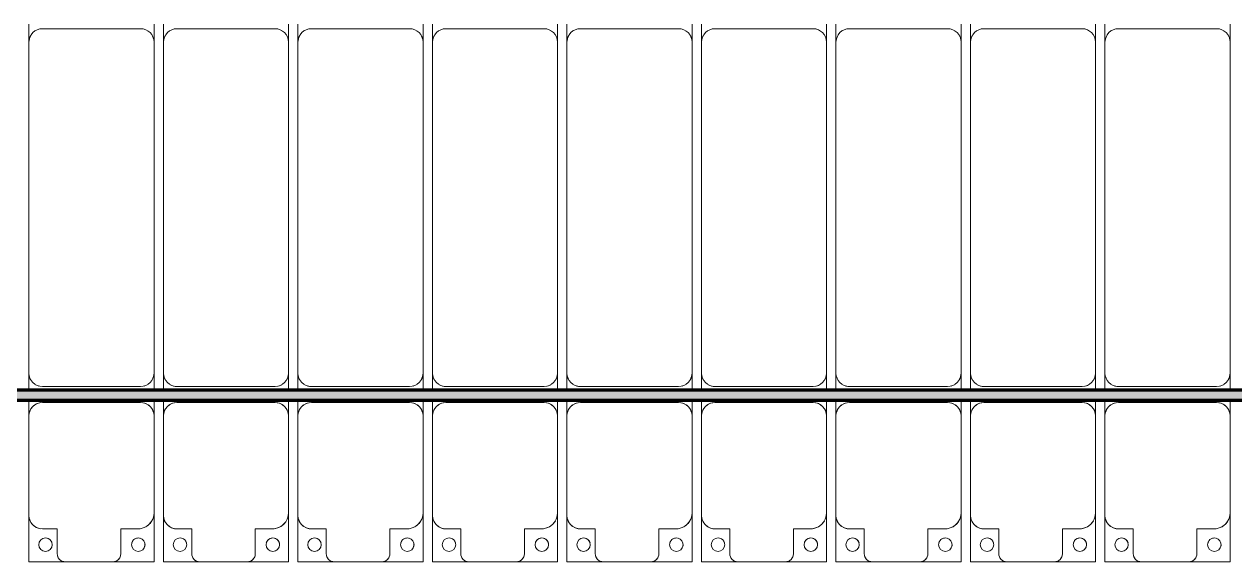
# Model space of a CAD drawing. Header units: millimetres. Extents: x -291190 to 146725, y 19759 to 185158.
# Drawn here: x -25423 to -20923, y 83792 to 85792 of the extents above; entities that cross this region are included whole.
import ezdxf

# ---------------------------------------------------------------- set-up
doc = ezdxf.new("R2010")
doc.units = ezdxf.units.MM
doc.layers.add('A-GENM', color=13, linetype='Continuous', lineweight=9)
doc.layers.add('S-BEAM', color=12, linetype='Continuous', lineweight=9)

# ---------------------------------------------------------------- blocks, each defined once
blk = doc.blocks.new('Dải phao đi lại kèm đỡ invester - DẢI PHAO ĐI LẠI-65799-KHUNG KẾT CẤU BÈ PIN 4')
at = {"layer": 'A-GENM', "color": 7}
for p, q in [((85758.4, 1312.2), (85911.8, 1312.2)), ((85758.4, 1129.7), (85758.4, 1312.2)), ((85758.4, 1312.2), (85758.4, 1129.7)), ((85911.8, 1312.2), (85758.4, 1312.2)), ((86088.2, 1312.2), (85911.8, 1312.2)), ((86088.2, 1312.2), (86223.4, 1312.2)), ((86223.4, 1312.2), (86088.2, 1312.2)), ((86223.4, 1312.2), (86223.4, 1139.7)), ((86223.4, 1139.7), (86223.4, 1312.2)), ((86258.4, 1312.2), (86411.8, 1312.2)), ((86258.4, 1129.7), (86258.4, 1312.2)), ((86258.4, 1312.2), (86258.4, 1129.7)), ((86411.8, 1312.2), (86258.4, 1312.2)), ((86588.2, 1312.2), (86411.8, 1312.2)), ((86588.2, 1312.2), (86723.4, 1312.2)), ((86723.4, 1312.2), (86588.2, 1312.2)), ((86723.4, 1312.2), (86723.4, 1139.7)), ((86723.4, 1139.7), (86723.4, 1312.2)), ((86758.4, 1312.2), (86911.8, 1312.2)), ((86758.4, 1129.7), (86758.4, 1312.2)), ((86758.4, 1312.2), (86758.4, 1129.7)), ((86911.8, 1312.2), (86758.4, 1312.2)), ((87088.2, 1312.2), (86911.8, 1312.2)), ((87088.2, 1312.2), (87223.4, 1312.2)), ((87223.4, 1312.2), (87088.2, 1312.2)), ((87223.4, 1312.2), (87223.4, 1139.7)), ((87223.4, 1139.7), (87223.4, 1312.2)), ((87258.4, 1312.2), (87411.8, 1312.2)), ((87258.4, 1129.7), (87258.4, 1312.2)), ((87258.4, 1312.2), (87258.4, 1129.7)), ((87411.8, 1312.2), (87258.4, 1312.2)), ((87588.2, 1312.2), (87411.8, 1312.2)), ((87588.2, 1312.2), (87723.4, 1312.2)), ((87723.4, 1312.2), (87588.2, 1312.2)), ((87723.4, 1312.2), (87723.4, 1139.7)), ((87723.4, 1139.7), (87723.4, 1312.2)), ((87758.4, 1312.2), (87911.8, 1312.2)), ((87758.4, 1129.7), (87758.4, 1312.2)), ((87758.4, 1312.2), (87758.4, 1129.7)), ((87911.8, 1312.2), (87758.4, 1312.2)), ((88088.2, 1312.2), (87911.8, 1312.2)), ((88088.2, 1312.2), (88223.4, 1312.2)), ((88223.4, 1312.2), (88088.2, 1312.2)), ((88223.4, 1312.2), (88223.4, 1139.7)), ((88223.4, 1139.7), (88223.4, 1312.2)), ((88258.4, 1312.2), (88411.8, 1312.2)), ((88258.4, 1129.7), (88258.4, 1312.2)), ((88258.4, 1312.2), (88258.4, 1129.7)), ((88411.8, 1312.2), (88258.4, 1312.2)), ((88588.2, 1312.2), (88411.8, 1312.2)), ((88588.2, 1312.2), (88723.4, 1312.2)), ((88723.4, 1312.2), (88588.2, 1312.2)), ((88723.4, 1312.2), (88723.4, 1139.7)), ((88723.4, 1139.7), (88723.4, 1312.2)), ((88758.4, 1312.2), (88911.8, 1312.2)), ((88758.4, 1129.7), (88758.4, 1312.2)), ((88758.4, 1312.2), (88758.4, 1129.7)), ((88911.8, 1312.2), (88758.4, 1312.2)), ((89088.2, 1312.2), (88911.8, 1312.2)), ((89088.2, 1312.2), (89223.4, 1312.2)), ((89223.4, 1312.2), (89088.2, 1312.2)), ((89223.4, 1312.2), (89223.4, 1139.7)), ((89223.4, 1139.7), (89223.4, 1312.2)), ((89258.4, 1312.2), (89411.8, 1312.2)), ((89258.4, 1129.7), (89258.4, 1312.2)), ((89258.4, 1312.2), (89258.4, 1129.7)), ((89411.8, 1312.2), (89258.4, 1312.2)), ((89588.2, 1312.2), (89411.8, 1312.2)), ((89588.2, 1312.2), (89723.4, 1312.2)), ((89723.4, 1312.2), (89588.2, 1312.2)), ((89723.4, 1312.2), (89723.4, 1139.7)), ((89723.4, 1139.7), (89723.4, 1312.2)), ((89758.4, 1312.2), (89911.8, 1312.2)), ((89758.4, 1129.7), (89758.4, 1312.2)), ((89758.4, 1312.2), (89758.4, 1129.7)), ((89911.8, 1312.2), (89758.4, 1312.2)), ((90088.2, 1312.2), (89911.8, 1312.2)), ((90088.2, 1312.2), (90223.4, 1312.2)), ((90223.4, 1312.2), (90088.2, 1312.2)), ((90223.4, 1312.2), (90223.4, 1139.7)), ((90223.4, 1139.7), (90223.4, 1312.2)), ((85881.8, 1282.2), (85881.8, 1189.7)), ((86118.2, 1189.7), (86118.2, 1282.2)), ((86381.8, 1282.2), (86381.8, 1189.7)), ((86618.2, 1189.7), (86618.2, 1282.2)), ((86881.8, 1282.2), (86881.8, 1189.7)), ((87118.2, 1189.7), (87118.2, 1282.2)), ((87381.8, 1282.2), (87381.8, 1189.7)), ((87618.2, 1189.7), (87618.2, 1282.2)), ((87881.8, 1282.2), (87881.8, 1189.7)), ((88118.2, 1189.7), (88118.2, 1282.2)), ((88381.8, 1282.2), (88381.8, 1189.7)), ((88618.2, 1189.7), (88618.2, 1282.2)), ((88881.8, 1282.2), (88881.8, 1189.7)), ((89118.2, 1189.7), (89118.2, 1282.2)), ((89381.8, 1282.2), (89381.8, 1189.7)), ((89618.2, 1189.7), (89618.2, 1282.2)), ((89881.8, 1282.2), (89881.8, 1189.7)), ((90118.2, 1189.7), (90118.2, 1282.2)), ((85881.8, 1189.7), (85818.4, 1189.7)), ((86173.4, 1189.7), (86118.2, 1189.7)), ((86381.8, 1189.7), (86318.4, 1189.7)), ((86673.4, 1189.7), (86618.2, 1189.7)), ((86881.8, 1189.7), (86818.4, 1189.7)), ((87173.4, 1189.7), (87118.2, 1189.7)), ((87381.8, 1189.7), (87318.4, 1189.7)), ((87673.4, 1189.7), (87618.2, 1189.7)), ((87881.8, 1189.7), (87818.4, 1189.7)), ((88173.4, 1189.7), (88118.2, 1189.7)), ((88381.8, 1189.7), (88318.4, 1189.7)), ((88673.4, 1189.7), (88618.2, 1189.7)), ((88881.8, 1189.7), (88818.4, 1189.7)), ((89173.4, 1189.7), (89118.2, 1189.7)), ((89381.8, 1189.7), (89318.4, 1189.7)), ((89673.4, 1189.7), (89618.2, 1189.7)), ((89881.8, 1189.7), (89818.4, 1189.7)), ((90173.4, 1189.7), (90118.2, 1189.7)), ((85758.4, 1129.7), (85758.4, 769.7)), ((86223.4, 769.7), (86223.4, 1139.7)), ((86258.4, 1129.7), (86258.4, 769.7)), ((86723.4, 769.7), (86723.4, 1139.7)), ((86758.4, 1129.7), (86758.4, 769.7)), ((87223.4, 769.7), (87223.4, 1139.7)), ((87258.4, 1129.7), (87258.4, 769.7)), ((87723.4, 769.7), (87723.4, 1139.7)), ((87758.4, 1129.7), (87758.4, 769.7)), ((88223.4, 769.7), (88223.4, 1139.7)), ((88258.4, 1129.7), (88258.4, 769.7)), ((88723.4, 769.7), (88723.4, 1139.7)), ((88758.4, 1129.7), (88758.4, 769.7)), ((89223.4, 769.7), (89223.4, 1139.7)), ((89258.4, 1129.7), (89258.4, 769.7)), ((89723.4, 769.7), (89723.4, 1139.7)), ((89758.4, 1129.7), (89758.4, 769.7)), ((90223.4, 769.7), (90223.4, 1139.7)), ((85758.4, 712.9), (85758.4, 769.7)), ((85758.4, 712.9), (85758.4, 769.7)), ((86223.4, 769.7), (86223.4, 712.9)), ((86223.4, 769.7), (86223.4, 712.9)), ((86258.4, 712.9), (86258.4, 769.7)), ((86258.4, 712.9), (86258.4, 769.7)), ((86723.4, 769.7), (86723.4, 712.9)), ((86723.4, 769.7), (86723.4, 712.9)), ((86758.4, 712.9), (86758.4, 769.7)), ((86758.4, 712.9), (86758.4, 769.7)), ((87223.4, 769.7), (87223.4, 712.9)), ((87223.4, 769.7), (87223.4, 712.9)), ((87258.4, 712.9), (87258.4, 769.7)), ((87258.4, 712.9), (87258.4, 769.7)), ((87723.4, 769.7), (87723.4, 712.9)), ((87723.4, 769.7), (87723.4, 712.9)), ((87758.4, 712.9), (87758.4, 769.7)), ((87758.4, 712.9), (87758.4, 769.7)), ((88223.4, 769.7), (88223.4, 712.9)), ((88223.4, 769.7), (88223.4, 712.9)), ((88258.4, 712.9), (88258.4, 769.7)), ((88258.4, 712.9), (88258.4, 769.7)), ((88723.4, 769.7), (88723.4, 712.9)), ((88723.4, 769.7), (88723.4, 712.9)), ((88758.4, 712.9), (88758.4, 769.7)), ((88758.4, 712.9), (88758.4, 769.7)), ((89223.4, 769.7), (89223.4, 712.9)), ((89223.4, 769.7), (89223.4, 712.9)), ((89258.4, 712.9), (89258.4, 769.7)), ((89258.4, 712.9), (89258.4, 769.7)), ((89723.4, 769.7), (89723.4, 712.9)), ((89723.4, 769.7), (89723.4, 712.9)), ((89758.4, 712.9), (89758.4, 769.7)), ((89758.4, 712.9), (89758.4, 769.7)), ((90223.4, 769.7), (90223.4, 712.9)), ((90223.4, 769.7), (90223.4, 712.9)), ((85808.4, 719.7), (86173.4, 719.7)), ((86308.4, 719.7), (86673.4, 719.7)), ((86808.4, 719.7), (87173.4, 719.7)), ((87308.4, 719.7), (87673.4, 719.7)), ((87808.4, 719.7), (88173.4, 719.7)), ((88308.4, 719.7), (88673.4, 719.7)), ((88808.4, 719.7), (89173.4, 719.7)), ((89308.4, 719.7), (89673.4, 719.7)), ((89808.4, 719.7), (90173.4, 719.7)), ((85758.4, 610.3), (85758.4, 672.9)), ((85758.4, 610.3), (85758.4, 672.9)), ((86173.4, 660.3), (85808.4, 660.3)), ((86223.4, 672.9), (86223.4, 610.3)), ((86223.4, 672.9), (86223.4, 610.3)), ((86258.4, 610.3), (86258.4, 672.9)), ((86258.4, 610.3), (86258.4, 672.9)), ((86673.4, 660.3), (86308.4, 660.3)), ((86723.4, 672.9), (86723.4, 610.3)), ((86723.4, 672.9), (86723.4, 610.3)), ((86758.4, 610.3), (86758.4, 672.9)), ((86758.4, 610.3), (86758.4, 672.9)), ((87173.4, 660.3), (86808.4, 660.3)), ((87223.4, 672.9), (87223.4, 610.3)), ((87223.4, 672.9), (87223.4, 610.3)), ((87258.4, 610.3), (87258.4, 672.9)), ((87258.4, 610.3), (87258.4, 672.9)), ((87673.4, 660.3), (87308.4, 660.3)), ((87723.4, 672.9), (87723.4, 610.3)), ((87723.4, 672.9), (87723.4, 610.3)), ((87758.4, 610.3), (87758.4, 672.9)), ((87758.4, 610.3), (87758.4, 672.9)), ((88173.4, 660.3), (87808.4, 660.3)), ((88223.4, 672.9), (88223.4, 610.3)), ((88223.4, 672.9), (88223.4, 610.3)), ((88258.4, 610.3), (88258.4, 672.9)), ((88258.4, 610.3), (88258.4, 672.9)), ((88673.4, 660.3), (88308.4, 660.3)), ((88723.4, 672.9), (88723.4, 610.3)), ((88723.4, 672.9), (88723.4, 610.3)), ((88758.4, 610.3), (88758.4, 672.9)), ((88758.4, 610.3), (88758.4, 672.9)), ((89173.4, 660.3), (88808.4, 660.3)), ((89223.4, 672.9), (89223.4, 610.3)), ((89223.4, 672.9), (89223.4, 610.3)), ((89258.4, 610.3), (89258.4, 672.9)), ((89258.4, 610.3), (89258.4, 672.9)), ((89673.4, 660.3), (89308.4, 660.3)), ((89723.4, 672.9), (89723.4, 610.3)), ((89723.4, 672.9), (89723.4, 610.3)), ((89758.4, 610.3), (89758.4, 672.9)), ((89758.4, 610.3), (89758.4, 672.9)), ((90173.4, 660.3), (89808.4, 660.3)), ((90223.4, 672.9), (90223.4, 610.3)), ((90223.4, 672.9), (90223.4, 610.3)), ((85758.4, 610.3), (85758.4, -620.3)), ((86223.4, -620.3), (86223.4, 610.3)), ((86258.4, 610.3), (86258.4, -620.3)), ((86723.4, -620.3), (86723.4, 610.3)), ((86758.4, 610.3), (86758.4, -620.3)), ((87223.4, -620.3), (87223.4, 610.3)), ((87258.4, 610.3), (87258.4, -620.3)), ((87723.4, -620.3), (87723.4, 610.3)), ((87758.4, 610.3), (87758.4, -620.3)), ((88223.4, -620.3), (88223.4, 610.3)), ((88258.4, 610.3), (88258.4, -620.3)), ((88723.4, -620.3), (88723.4, 610.3)), ((88758.4, 610.3), (88758.4, -620.3)), ((89223.4, -620.3), (89223.4, 610.3)), ((89258.4, 610.3), (89258.4, -620.3)), ((89723.4, -620.3), (89723.4, 610.3)), ((89758.4, 610.3), (89758.4, -620.3)), ((90223.4, -620.3), (90223.4, 610.3)), ((85758.4, -687.1), (85758.4, -620.3)), ((85758.4, -687.1), (85758.4, -620.3)), ((86223.4, -620.3), (86223.4, -687.1)), ((86223.4, -620.3), (86223.4, -687.1)), ((86258.4, -687.1), (86258.4, -620.3)), ((86258.4, -687.1), (86258.4, -620.3)), ((86723.4, -620.3), (86723.4, -687.1)), ((86723.4, -620.3), (86723.4, -687.1)), ((86758.4, -687.1), (86758.4, -620.3)), ((86758.4, -687.1), (86758.4, -620.3)), ((87223.4, -620.3), (87223.4, -687.1)), ((87223.4, -620.3), (87223.4, -687.1)), ((87258.4, -687.1), (87258.4, -620.3)), ((87258.4, -687.1), (87258.4, -620.3)), ((87723.4, -620.3), (87723.4, -687.1)), ((87723.4, -620.3), (87723.4, -687.1)), ((87758.4, -687.1), (87758.4, -620.3)), ((87758.4, -687.1), (87758.4, -620.3)), ((88223.4, -620.3), (88223.4, -687.1)), ((88223.4, -620.3), (88223.4, -687.1)), ((88258.4, -687.1), (88258.4, -620.3)), ((88258.4, -687.1), (88258.4, -620.3)), ((88723.4, -620.3), (88723.4, -687.1)), ((88723.4, -620.3), (88723.4, -687.1)), ((88758.4, -687.1), (88758.4, -620.3)), ((88758.4, -687.1), (88758.4, -620.3)), ((89223.4, -620.3), (89223.4, -687.1)), ((89223.4, -620.3), (89223.4, -687.1)), ((89258.4, -687.1), (89258.4, -620.3)), ((89258.4, -687.1), (89258.4, -620.3)), ((89723.4, -620.3), (89723.4, -687.1)), ((89723.4, -620.3), (89723.4, -687.1)), ((89758.4, -687.1), (89758.4, -620.3)), ((89758.4, -687.1), (89758.4, -620.3)), ((90223.4, -620.3), (90223.4, -687.1)), ((90223.4, -620.3), (90223.4, -687.1)), ((85808.4, -670.3), (86173.4, -670.3)), ((86308.4, -670.3), (86673.4, -670.3)), ((86808.4, -670.3), (87173.4, -670.3)), ((87308.4, -670.3), (87673.4, -670.3)), ((87808.4, -670.3), (88173.4, -670.3)), ((88308.4, -670.3), (88673.4, -670.3)), ((88808.4, -670.3), (89173.4, -670.3)), ((89308.4, -670.3), (89673.4, -670.3)), ((89808.4, -670.3), (90173.4, -670.3))]:
    blk.add_line(p, q, dxfattribs=at)
for centre, radius, start, end in [((85911.8, 1282.2), 30, 90, 180), ((85911.8, 1282.2), 30, 105, 165), ((85911.8, 1282.2), 30, 105, 120), ((85911.8, 1282.2), 30, 105, 120), ((86088.2, 1282.2), 30, 360, 90), ((86088.2, 1282.2), 30, 60, 75), ((86088.2, 1282.2), 30, 15, 75), ((86088.2, 1282.2), 30, 60, 75), ((86411.8, 1282.2), 30, 90, 180), ((86411.8, 1282.2), 30, 105, 165), ((86411.8, 1282.2), 30, 105, 120), ((86411.8, 1282.2), 30, 105, 120), ((86588.2, 1282.2), 30, 360, 90), ((86588.2, 1282.2), 30, 60, 75), ((86588.2, 1282.2), 30, 15, 75), ((86588.2, 1282.2), 30, 60, 75), ((86911.8, 1282.2), 30, 90, 180), ((86911.8, 1282.2), 30, 105, 165), ((86911.8, 1282.2), 30, 105, 120), ((86911.8, 1282.2), 30, 105, 120), ((87088.2, 1282.2), 30, 360, 90), ((87088.2, 1282.2), 30, 60, 75), ((87088.2, 1282.2), 30, 15, 75), ((87088.2, 1282.2), 30, 60, 75), ((87411.8, 1282.2), 30, 90, 180), ((87411.8, 1282.2), 30, 105, 165), ((87411.8, 1282.2), 30, 105, 120), ((87411.8, 1282.2), 30, 105, 120), ((87588.2, 1282.2), 30, 360, 90), ((87588.2, 1282.2), 30, 60, 75), ((87588.2, 1282.2), 30, 15, 75), ((87588.2, 1282.2), 30, 60, 75), ((87911.8, 1282.2), 30, 90, 180), ((87911.8, 1282.2), 30, 105, 165), ((87911.8, 1282.2), 30, 105, 120), ((87911.8, 1282.2), 30, 105, 120), ((88088.2, 1282.2), 30, 360, 90), ((88088.2, 1282.2), 30, 60, 75), ((88088.2, 1282.2), 30, 15, 75), ((88088.2, 1282.2), 30, 60, 75), ((88411.8, 1282.2), 30, 90, 180), ((88411.8, 1282.2), 30, 105, 165), ((88411.8, 1282.2), 30, 105, 120), ((88411.8, 1282.2), 30, 105, 120), ((88588.2, 1282.2), 30, 360, 90), ((88588.2, 1282.2), 30, 60, 75), ((88588.2, 1282.2), 30, 15, 75), ((88588.2, 1282.2), 30, 60, 75), ((88911.8, 1282.2), 30, 90, 180), ((88911.8, 1282.2), 30, 105, 165), ((88911.8, 1282.2), 30, 105, 120), ((88911.8, 1282.2), 30, 105, 120), ((89088.2, 1282.2), 30, 360, 90), ((89088.2, 1282.2), 30, 60, 75), ((89088.2, 1282.2), 30, 15, 75), ((89088.2, 1282.2), 30, 60, 75), ((89411.8, 1282.2), 30, 90, 180), ((89411.8, 1282.2), 30, 105, 165), ((89411.8, 1282.2), 30, 105, 120), ((89411.8, 1282.2), 30, 105, 120), ((89588.2, 1282.2), 30, 360, 90), ((89588.2, 1282.2), 30, 60, 75), ((89588.2, 1282.2), 30, 15, 75), ((89588.2, 1282.2), 30, 60, 75), ((89911.8, 1282.2), 30, 90, 180), ((89911.8, 1282.2), 30, 105, 165), ((89911.8, 1282.2), 30, 105, 120), ((89911.8, 1282.2), 30, 105, 120), ((90088.2, 1282.2), 30, 360, 90), ((90088.2, 1282.2), 30, 60, 75), ((90088.2, 1282.2), 30, 15, 75), ((90088.2, 1282.2), 30, 60, 75), ((85816.8, 1248.6), 25, 90, 270), ((85816.8, 1248.6), 25, 90, 255), ((85816.8, 1248.6), 25, 270, 90), ((85816.8, 1248.6), 25, 0, 90), ((85911.8, 1282.2), 30, 135, 165), ((85911.8, 1282.2), 30, 135, 165), ((86088.2, 1282.2), 30, 15, 30), ((86088.2, 1282.2), 30, 15, 30), ((86161.8, 1248.6), 25, 90, 270), ((86161.8, 1248.6), 25, 90, 180), ((86161.8, 1248.6), 25, 270, 90), ((86161.8, 1248.6), 25, 270, 90), ((86316.8, 1248.6), 25, 90, 270), ((86316.8, 1248.6), 25, 90, 255), ((86316.8, 1248.6), 25, 270, 90), ((86316.8, 1248.6), 25, 0, 90), ((86411.8, 1282.2), 30, 135, 165), ((86411.8, 1282.2), 30, 135, 165), ((86588.2, 1282.2), 30, 15, 30), ((86588.2, 1282.2), 30, 15, 30), ((86661.8, 1248.6), 25, 90, 270), ((86661.8, 1248.6), 25, 90, 180), ((86661.8, 1248.6), 25, 270, 90), ((86661.8, 1248.6), 25, 270, 90), ((86816.8, 1248.6), 25, 90, 270), ((86816.8, 1248.6), 25, 90, 255), ((86816.8, 1248.6), 25, 270, 90), ((86816.8, 1248.6), 25, 0, 90), ((86911.8, 1282.2), 30, 135, 165), ((86911.8, 1282.2), 30, 135, 165), ((87088.2, 1282.2), 30, 15, 30), ((87088.2, 1282.2), 30, 15, 30), ((87161.8, 1248.6), 25, 90, 270), ((87161.8, 1248.6), 25, 90, 180), ((87161.8, 1248.6), 25, 270, 90), ((87161.8, 1248.6), 25, 270, 90), ((87316.8, 1248.6), 25, 90, 270), ((87316.8, 1248.6), 25, 90, 255), ((87316.8, 1248.6), 25, 270, 90), ((87316.8, 1248.6), 25, 0, 90), ((87411.8, 1282.2), 30, 135, 165), ((87411.8, 1282.2), 30, 135, 165), ((87588.2, 1282.2), 30, 15, 30), ((87588.2, 1282.2), 30, 15, 30), ((87661.8, 1248.6), 25, 90, 270), ((87661.8, 1248.6), 25, 90, 180), ((87661.8, 1248.6), 25, 270, 90), ((87661.8, 1248.6), 25, 270, 90), ((87816.8, 1248.6), 25, 90, 270), ((87816.8, 1248.6), 25, 90, 255), ((87816.8, 1248.6), 25, 270, 90), ((87816.8, 1248.6), 25, 0, 90), ((87911.8, 1282.2), 30, 135, 165), ((87911.8, 1282.2), 30, 135, 165), ((88088.2, 1282.2), 30, 15, 30), ((88088.2, 1282.2), 30, 15, 30), ((88161.8, 1248.6), 25, 90, 270), ((88161.8, 1248.6), 25, 90, 180), ((88161.8, 1248.6), 25, 270, 90), ((88161.8, 1248.6), 25, 270, 90), ((88316.8, 1248.6), 25, 90, 270), ((88316.8, 1248.6), 25, 90, 255), ((88316.8, 1248.6), 25, 270, 90), ((88316.8, 1248.6), 25, 0, 90), ((88411.8, 1282.2), 30, 135, 165), ((88411.8, 1282.2), 30, 135, 165), ((88588.2, 1282.2), 30, 15, 30), ((88588.2, 1282.2), 30, 15, 30), ((88661.8, 1248.6), 25, 90, 270), ((88661.8, 1248.6), 25, 90, 180), ((88661.8, 1248.6), 25, 270, 90), ((88661.8, 1248.6), 25, 270, 90), ((88816.8, 1248.6), 25, 90, 270), ((88816.8, 1248.6), 25, 90, 255), ((88816.8, 1248.6), 25, 270, 90), ((88816.8, 1248.6), 25, 0, 90), ((88911.8, 1282.2), 30, 135, 165), ((88911.8, 1282.2), 30, 135, 165), ((89088.2, 1282.2), 30, 15, 30), ((89088.2, 1282.2), 30, 15, 30), ((89161.8, 1248.6), 25, 90, 270), ((89161.8, 1248.6), 25, 90, 180), ((89161.8, 1248.6), 25, 270, 90), ((89161.8, 1248.6), 25, 270, 90), ((89316.8, 1248.6), 25, 90, 270), ((89316.8, 1248.6), 25, 90, 255), ((89316.8, 1248.6), 25, 270, 90), ((89316.8, 1248.6), 25, 0, 90), ((89411.8, 1282.2), 30, 135, 165), ((89411.8, 1282.2), 30, 135, 165), ((89588.2, 1282.2), 30, 15, 30), ((89588.2, 1282.2), 30, 15, 30), ((89661.8, 1248.6), 25, 90, 270), ((89661.8, 1248.6), 25, 90, 180), ((89661.8, 1248.6), 25, 270, 90), ((89661.8, 1248.6), 25, 270, 90), ((89816.8, 1248.6), 25, 90, 270), ((89816.8, 1248.6), 25, 90, 255), ((89816.8, 1248.6), 25, 270, 90), ((89816.8, 1248.6), 25, 0, 90), ((89911.8, 1282.2), 30, 135, 165), ((89911.8, 1282.2), 30, 135, 165), ((90088.2, 1282.2), 30, 15, 30), ((90088.2, 1282.2), 30, 15, 30), ((90161.8, 1248.6), 25, 90, 270), ((90161.8, 1248.6), 25, 90, 180), ((90161.8, 1248.6), 25, 270, 90), ((90161.8, 1248.6), 25, 270, 90), ((85816.8, 1248.6), 25, 270, 285), ((85816.8, 1248.6), 25, 300, 345), ((86161.8, 1248.6), 25, 195, 255), ((86316.8, 1248.6), 25, 270, 285), ((86316.8, 1248.6), 25, 300, 345), ((86661.8, 1248.6), 25, 195, 255), ((86816.8, 1248.6), 25, 270, 285), ((86816.8, 1248.6), 25, 300, 345), ((87161.8, 1248.6), 25, 195, 255), ((87316.8, 1248.6), 25, 270, 285), ((87316.8, 1248.6), 25, 300, 345), ((87661.8, 1248.6), 25, 195, 255), ((87816.8, 1248.6), 25, 270, 285), ((87816.8, 1248.6), 25, 300, 345), ((88161.8, 1248.6), 25, 195, 255), ((88316.8, 1248.6), 25, 270, 285), ((88316.8, 1248.6), 25, 300, 345), ((88661.8, 1248.6), 25, 195, 255), ((88816.8, 1248.6), 25, 270, 285), ((88816.8, 1248.6), 25, 300, 345), ((89161.8, 1248.6), 25, 195, 255), ((89316.8, 1248.6), 25, 270, 285), ((89316.8, 1248.6), 25, 300, 345), ((89661.8, 1248.6), 25, 195, 255), ((89816.8, 1248.6), 25, 270, 285), ((89816.8, 1248.6), 25, 300, 345), ((90161.8, 1248.6), 25, 195, 255), ((85818.4, 1129.7), 60, 90, 180), ((85818.4, 1129.7), 60, 90, 150), ((85818.4, 1129.7), 60, 135, 150), ((85818.4, 1129.7), 60, 135, 150), ((86173.4, 1139.7), 50, 0, 90), ((86173.4, 1139.7), 50, 45, 90), ((86173.4, 1139.7), 50, 15, 90), ((86173.4, 1139.7), 50, 45, 90), ((86318.4, 1129.7), 60, 90, 180), ((86318.4, 1129.7), 60, 90, 150), ((86318.4, 1129.7), 60, 135, 150), ((86318.4, 1129.7), 60, 135, 150), ((86673.4, 1139.7), 50, 0, 90), ((86673.4, 1139.7), 50, 45, 90), ((86673.4, 1139.7), 50, 15, 90), ((86673.4, 1139.7), 50, 45, 90), ((86818.4, 1129.7), 60, 90, 180), ((86818.4, 1129.7), 60, 90, 150), ((86818.4, 1129.7), 60, 135, 150), ((86818.4, 1129.7), 60, 135, 150), ((87173.4, 1139.7), 50, 0, 90), ((87173.4, 1139.7), 50, 45, 90), ((87173.4, 1139.7), 50, 15, 90), ((87173.4, 1139.7), 50, 45, 90), ((87318.4, 1129.7), 60, 90, 180), ((87318.4, 1129.7), 60, 90, 150), ((87318.4, 1129.7), 60, 135, 150), ((87318.4, 1129.7), 60, 135, 150), ((87673.4, 1139.7), 50, 0, 90), ((87673.4, 1139.7), 50, 45, 90), ((87673.4, 1139.7), 50, 15, 90), ((87673.4, 1139.7), 50, 45, 90), ((87818.4, 1129.7), 60, 90, 180), ((87818.4, 1129.7), 60, 90, 150), ((87818.4, 1129.7), 60, 135, 150), ((87818.4, 1129.7), 60, 135, 150), ((88173.4, 1139.7), 50, 0, 90), ((88173.4, 1139.7), 50, 45, 90), ((88173.4, 1139.7), 50, 15, 90), ((88173.4, 1139.7), 50, 45, 90), ((88318.4, 1129.7), 60, 90, 180), ((88318.4, 1129.7), 60, 90, 150), ((88318.4, 1129.7), 60, 135, 150), ((88318.4, 1129.7), 60, 135, 150), ((88673.4, 1139.7), 50, 0, 90), ((88673.4, 1139.7), 50, 45, 90), ((88673.4, 1139.7), 50, 15, 90), ((88673.4, 1139.7), 50, 45, 90), ((88818.4, 1129.7), 60, 90, 180), ((88818.4, 1129.7), 60, 90, 150), ((88818.4, 1129.7), 60, 135, 150), ((88818.4, 1129.7), 60, 135, 150), ((89173.4, 1139.7), 50, 0, 90), ((89173.4, 1139.7), 50, 45, 90), ((89173.4, 1139.7), 50, 15, 90), ((89173.4, 1139.7), 50, 45, 90), ((89318.4, 1129.7), 60, 90, 180), ((89318.4, 1129.7), 60, 90, 140.7311), ((89318.4, 1129.7), 60, 135, 140.7311), ((89318.4, 1129.7), 60, 135, 140.7311), ((89673.4, 1139.7), 50, 0, 90), ((89673.4, 1139.7), 50, 45, 90), ((89673.4, 1139.7), 50, 15, 90), ((89673.4, 1139.7), 50, 45, 90), ((89818.4, 1129.7), 60, 90, 180), ((89818.4, 1129.7), 60, 90, 150), ((89818.4, 1129.7), 60, 135, 150), ((89818.4, 1129.7), 60, 135, 150), ((90173.4, 1139.7), 50, 0, 90), ((90173.4, 1139.7), 50, 45, 81.4078), ((90173.4, 1139.7), 50, 15, 81.4078), ((90173.4, 1139.7), 50, 45, 81.4078), ((85808.4, 769.7), 50, 180, 270), ((86173.4, 769.7), 50, 270, 0), ((86308.4, 769.7), 50, 180, 270), ((86673.4, 769.7), 50, 270, 0), ((86808.4, 769.7), 50, 180, 270), ((87173.4, 769.7), 50, 270, 0), ((87308.4, 769.7), 50, 180, 270), ((87673.4, 769.7), 50, 270, 0), ((87808.4, 769.7), 50, 180, 270), ((88173.4, 769.7), 50, 270, 0), ((88308.4, 769.7), 50, 180, 270), ((88673.4, 769.7), 50, 270, 0), ((88808.4, 769.7), 50, 180, 270), ((89173.4, 769.7), 50, 270, 0), ((89308.4, 769.7), 50, 180, 270), ((89673.4, 769.7), 50, 270, 0), ((89808.4, 769.7), 50, 180, 270), ((90173.4, 769.7), 50, 270, 0), ((85808.4, 769.7), 50, 195, 270), ((86173.4, 769.7), 50, 270, 345), ((86308.4, 769.7), 50, 195, 270), ((86673.4, 769.7), 50, 270, 345), ((86808.4, 769.7), 50, 195, 270), ((87173.4, 769.7), 50, 270, 345), ((87308.4, 769.7), 50, 195, 270), ((87673.4, 769.7), 50, 270, 345), ((87808.4, 769.7), 50, 195, 270), ((88173.4, 769.7), 50, 270, 345), ((88308.4, 769.7), 50, 195, 270), ((88673.4, 769.7), 50, 270, 345), ((88808.4, 769.7), 50, 195, 270), ((89173.4, 769.7), 50, 270, 345), ((89308.4, 769.7), 50, 195, 270), ((89673.4, 769.7), 50, 270, 345), ((89808.4, 769.7), 50, 195, 270), ((90173.4, 769.7), 50, 278.5922, 345), ((85808.4, 610.3), 50, 90, 180), ((85808.4, 610.3), 50, 150, 180), ((85808.4, 610.3), 50, 105, 120), ((86173.4, 610.3), 50, 360, 90), ((86173.4, 610.3), 50, 60, 90), ((86173.4, 610.3), 50, 15, 30), ((86308.4, 610.3), 50, 90, 180), ((86308.4, 610.3), 50, 150, 180), ((86308.4, 610.3), 50, 105, 120), ((86673.4, 610.3), 50, 360, 90), ((86673.4, 610.3), 50, 60, 90), ((86673.4, 610.3), 50, 15, 30), ((86808.4, 610.3), 50, 90, 180), ((86808.4, 610.3), 50, 150, 180), ((86808.4, 610.3), 50, 105, 120), ((87173.4, 610.3), 50, 360, 90), ((87173.4, 610.3), 50, 60, 90), ((87173.4, 610.3), 50, 15, 30), ((87308.4, 610.3), 50, 90, 180), ((87308.4, 610.3), 50, 150, 180), ((87308.4, 610.3), 50, 105, 120), ((87673.4, 610.3), 50, 360, 90), ((87673.4, 610.3), 50, 60, 90), ((87673.4, 610.3), 50, 15, 30), ((87808.4, 610.3), 50, 90, 180), ((87808.4, 610.3), 50, 150, 180), ((87808.4, 610.3), 50, 105, 120), ((88173.4, 610.3), 50, 360, 90), ((88173.4, 610.3), 50, 60, 90), ((88173.4, 610.3), 50, 15, 30), ((88308.4, 610.3), 50, 90, 180), ((88308.4, 610.3), 50, 150, 180), ((88308.4, 610.3), 50, 105, 120), ((88673.4, 610.3), 50, 360, 90), ((88673.4, 610.3), 50, 60, 90), ((88673.4, 610.3), 50, 15, 30), ((88808.4, 610.3), 50, 90, 180), ((88808.4, 610.3), 50, 150, 180), ((88808.4, 610.3), 50, 105, 120), ((89173.4, 610.3), 50, 360, 90), ((89173.4, 610.3), 50, 60, 90), ((89173.4, 610.3), 50, 15, 30), ((89308.4, 610.3), 50, 90, 180), ((89308.4, 610.3), 50, 150, 180), ((89308.4, 610.3), 50, 105, 120), ((89673.4, 610.3), 50, 360, 90), ((89673.4, 610.3), 50, 60, 90), ((89673.4, 610.3), 50, 15, 30), ((89808.4, 610.3), 50, 90, 180), ((89808.4, 610.3), 50, 150, 180), ((89808.4, 610.3), 50, 105, 120), ((90173.4, 610.3), 50, 360, 90), ((90173.4, 610.3), 50, 60, 75), ((90173.4, 610.3), 50, 15, 30), ((85808.4, -620.3), 50, 180, 270), ((86173.4, -620.3), 50, 270, 0), ((86173.4, -620.3), 50, 330, 0), ((86308.4, -620.3), 50, 180, 270), ((86673.4, -620.3), 50, 270, 0), ((86673.4, -620.3), 50, 330, 0), ((86808.4, -620.3), 50, 180, 270), ((87173.4, -620.3), 50, 270, 0), ((87173.4, -620.3), 50, 330, 0), ((87308.4, -620.3), 50, 180, 270), ((87673.4, -620.3), 50, 270, 0), ((87673.4, -620.3), 50, 330, 0), ((87808.4, -620.3), 50, 180, 270), ((88173.4, -620.3), 50, 270, 0), ((88173.4, -620.3), 50, 330, 0), ((88308.4, -620.3), 50, 180, 270), ((88673.4, -620.3), 50, 270, 0), ((88673.4, -620.3), 50, 330, 0), ((88808.4, -620.3), 50, 180, 270), ((89173.4, -620.3), 50, 270, 0), ((89173.4, -620.3), 50, 330, 0), ((89308.4, -620.3), 50, 180, 270), ((89673.4, -620.3), 50, 270, 0), ((89673.4, -620.3), 50, 330, 0), ((89808.4, -620.3), 50, 180, 270), ((90173.4, -620.3), 50, 270, 0), ((90173.4, -620.3), 50, 330, 0), ((85808.4, -620.3), 50, 195, 210), ((85808.4, -620.3), 50, 240, 270), ((86173.4, -620.3), 50, 270, 300), ((86308.4, -620.3), 50, 195, 210), ((86308.4, -620.3), 50, 240, 270), ((86673.4, -620.3), 50, 270, 300), ((86808.4, -620.3), 50, 195, 210), ((86808.4, -620.3), 50, 240, 270), ((87173.4, -620.3), 50, 270, 300), ((87308.4, -620.3), 50, 195, 210), ((87308.4, -620.3), 50, 240, 270), ((87673.4, -620.3), 50, 270, 300), ((87808.4, -620.3), 50, 195, 210), ((87808.4, -620.3), 50, 240, 270), ((88173.4, -620.3), 50, 270, 300), ((88308.4, -620.3), 50, 195, 210), ((88308.4, -620.3), 50, 240, 270), ((88673.4, -620.3), 50, 270, 300), ((88808.4, -620.3), 50, 195, 210), ((88808.4, -620.3), 50, 240, 270), ((89173.4, -620.3), 50, 270, 300), ((89308.4, -620.3), 50, 195, 210), ((89308.4, -620.3), 50, 240, 270), ((89673.4, -620.3), 50, 270, 300), ((89808.4, -620.3), 50, 195, 210), ((89808.4, -620.3), 50, 240, 270), ((90173.4, -620.3), 50, 285, 300)]:
    blk.add_arc(centre, radius, start, end, dxfattribs=at)
blk = doc.blocks.new('Dầm C52 - Dầm C52-V25-KHUNG KẾT CẤU BÈ PIN 4')
at = {"layer": 'S-BEAM', "lineweight": 140}
blk.add_hatch(color=1, dxfattribs=at).paths.add_polyline_path([(-173700.3, 20), (-174539.9, 20), (-174539.9, -20), (174539.9, -20), (174539.9, 20), (-172791.8, 20)])
at = {"layer": 'S-BEAM', "color": 1, "lineweight": 140}
for p, q in [((-174539.9, 20), (174539.9, 20)), ((174539.9, -20), (-174539.9, -20))]:
    blk.add_line(p, q, dxfattribs=at)

msp = doc.modelspace()

# ---------------------------------------------------------------- block references
at = {"layer": 'A-GENM', "color": 7, "rotation": 180}
msp.add_blockref('Dải phao đi lại kèm đỡ invester - DẢI PHAO ĐI LẠI-65799-KHUNG KẾT CẤU BÈ PIN 4', (64817.6, 85104.6), dxfattribs=at)
at = {"layer": 'S-BEAM', "color": 1, "lineweight": 140, "rotation": 180}
msp.add_blockref('Dầm C52 - Dầm C52-V25-KHUNG KẾT CẤU BÈ PIN 4', (-109123.8, 84411.7), dxfattribs=at)

doc.saveas('drawing.dxf')
